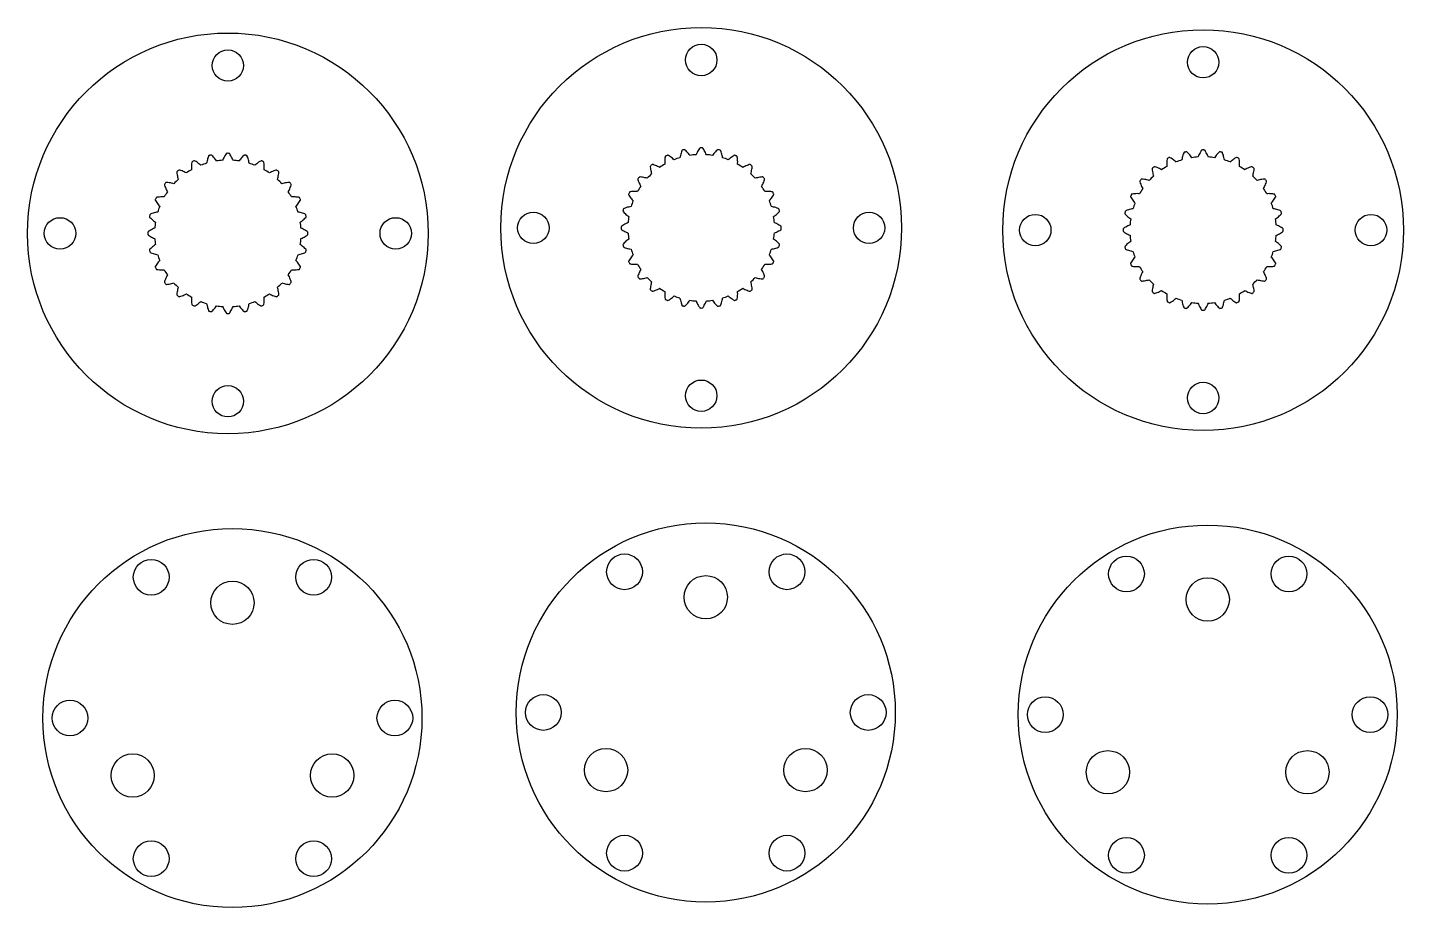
# Model space of a CAD drawing. Header units: millimetres. Extents: x -17 to 112, y -157 to 16.
# Drawn here: x -16.5 to 110.6, y -157.2 to -76 of the extents above; entities that cross this region are included whole.
import ezdxf

# ---------------------------------------------------------------- set-up
doc = ezdxf.new("R2010")
doc.units = ezdxf.units.MM
doc.layers.get('0').update_dxf_attribs({"lineweight": 25, "true_color": 0xffffff})

msp = doc.modelspace()

# ---------------------------------------------------------------- linework, layer by layer
at = {"color": 7, "linetype": 'Continuous', "lineweight": 25, "true_color": 0xffffff}
for centre, radius in [((45.71, -94.49), 18.5), ((92.06, -94.7), 18.5), ((2, -95), 18.5), ((2, -79.5), 1.45), ((45.71, -78.99), 1.45), ((92.06, -79.2), 1.45), ((-13.5, -95), 1.45), ((17.5, -95), 1.45), ((30.21, -94.49), 1.45), ((61.21, -94.49), 1.45), ((76.56, -94.7), 1.45), ((107.56, -94.7), 1.45), ((2, -110.5), 1.45), ((45.71, -109.99), 1.45), ((92.06, -110.2), 1.45), ((46.13, -139.24), 17.5), ((92.48, -139.44), 17.5), ((2.42, -139.75), 17.5), ((-5.08, -126.75), 1.65), ((9.92, -126.75), 1.65), ((38.63, -126.25), 1.65), ((53.63, -126.25), 1.65), ((84.98, -126.45), 1.65), ((99.98, -126.45), 1.65), ((46.13, -128.6), 2), ((92.48, -128.81), 2), ((2.42, -129.11), 2), ((-12.58, -139.75), 1.65), ((17.42, -139.75), 1.65), ((31.13, -139.24), 1.65), ((61.13, -139.24), 1.65), ((77.48, -139.44), 1.65), ((107.48, -139.44), 1.65), ((-6.79, -145.06), 2), ((11.63, -145.06), 2), ((36.92, -144.56), 2), ((55.34, -144.56), 2), ((83.27, -144.76), 2), ((101.69, -144.76), 2), ((-5.08, -152.74), 1.65), ((9.92, -152.74), 1.65), ((38.63, -152.23), 1.65), ((53.63, -152.23), 1.65), ((84.98, -152.43), 1.65), ((99.98, -152.43), 1.65)]:
    msp.add_circle(centre, radius, dxfattribs=at)
for centre, start, end in [((2, -95), 106.914, 111.6574), ((2, -95), 94.0569, 98.8002), ((2, -95), 81.1998, 85.9431), ((2, -95), 68.3426, 73.086), ((45.71, -94.49), 119.7712, 124.5145), ((45.71, -94.49), 106.914, 111.6574), ((45.71, -94.49), 94.0569, 98.8002), ((45.71, -94.49), 81.1998, 85.9431), ((45.71, -94.49), 68.3426, 73.086), ((45.71, -94.49), 55.4855, 60.2288), ((92.06, -94.7), 119.7712, 124.5145), ((92.06, -94.7), 106.914, 111.6574), ((92.06, -94.7), 94.0569, 98.8002), ((92.06, -94.7), 81.1998, 85.9431), ((92.06, -94.7), 68.3426, 73.086), ((92.06, -94.7), 55.4855, 60.2288), ((2, -95), 132.6283, 137.3717), ((2, -95), 119.7712, 124.5145), ((2, -95), 55.4855, 60.2288), ((2, -95), 42.6283, 47.3717), ((45.71, -94.49), 132.6283, 137.3717), ((45.71, -94.49), 42.6283, 47.3717), ((92.06, -94.7), 132.6283, 137.3717), ((92.06, -94.7), 42.6283, 47.3717), ((2, -95), 145.4855, 150.2288), ((2, -95), 29.7712, 34.5145), ((45.71, -94.49), 145.4855, 150.2288), ((45.71, -94.49), 29.7712, 34.5145), ((92.06, -94.7), 145.4855, 150.2288), ((92.06, -94.7), 29.7712, 34.5145), ((2, -95), 158.3426, 163.086), ((2, -95), 16.914, 21.6574), ((45.71, -94.49), 158.3426, 163.086), ((45.71, -94.49), 16.914, 21.6574), ((92.06, -94.7), 158.3426, 163.086), ((92.06, -94.7), 16.914, 21.6574), ((2, -95), 171.1998, 175.9431), ((2, -95), 4.0569, 8.8002), ((45.71, -94.49), 171.1998, 175.9431), ((45.71, -94.49), 4.0569, 8.8002), ((92.06, -94.7), 171.1998, 175.9431), ((92.06, -94.7), 4.0569, 8.8002), ((45.71, -94.49), 184.0569, 188.8002), ((45.71, -94.49), 351.1998, 355.9431), ((92.06, -94.7), 184.0569, 188.8002), ((92.06, -94.7), 351.1998, 355.9431), ((2, -95), 184.0569, 188.8002), ((2, -95), 351.1998, 355.9431), ((45.71, -94.49), 196.914, 201.6574), ((45.71, -94.49), 338.3426, 343.086), ((2, -95), 196.914, 201.6574), ((2, -95), 338.3426, 343.086), ((92.06, -94.7), 196.914, 201.6574), ((92.06, -94.7), 338.3426, 343.086), ((2, -95), 209.7712, 214.5145), ((2, -95), 325.4855, 330.2288), ((45.71, -94.49), 209.7712, 214.5145), ((45.71, -94.49), 222.6283, 227.3717), ((45.71, -94.49), 312.6283, 317.3717), ((45.71, -94.49), 325.4855, 330.2288), ((92.06, -94.7), 209.7712, 214.5145), ((92.06, -94.7), 325.4855, 330.2288), ((2, -95), 222.6283, 227.3717), ((2, -95), 312.6283, 317.3717), ((45.71, -94.49), 235.4855, 240.2288), ((45.71, -94.49), 299.7712, 304.5145), ((92.06, -94.7), 222.6283, 227.3717), ((92.06, -94.7), 235.4855, 240.2288), ((92.06, -94.7), 299.7712, 304.5145), ((92.06, -94.7), 312.6283, 317.3717), ((2, -95), 235.4855, 240.2288), ((2, -95), 248.3426, 253.086), ((2, -95), 286.914, 291.6574), ((2, -95), 299.7712, 304.5145), ((45.71, -94.49), 248.3426, 253.086), ((45.71, -94.49), 261.1998, 265.9431), ((45.71, -94.49), 274.0569, 278.8002), ((45.71, -94.49), 286.914, 291.6574), ((92.06, -94.7), 248.3426, 253.086), ((92.06, -94.7), 261.1998, 265.9431), ((92.06, -94.7), 274.0569, 278.8002), ((92.06, -94.7), 286.914, 291.6574), ((2, -95), 261.1998, 265.9431), ((2, -95), 274.0569, 278.8002)]:
    msp.add_arc(centre, 6.77, start, end, dxfattribs=at)
for points, knots in [([(2, -87.61), (1.96, -87.61), (1.88, -87.6), (1.82, -87.68), (1.67, -87.93), (1.58, -88.11), (1.52, -88.25)], [0.5, 0.5, 0.5, 0.5, 0.5638136, 0.6276273, 0.7552545, 1.0105091, 1.0105091, 1.0105091, 1.0105091]), ([(2.48, -88.25), (2.42, -88.11), (2.33, -87.93), (2.18, -87.68), (2.12, -87.6), (2.04, -87.61), (2, -87.61)], [-0.0105091, -0.0105091, -0.0105091, -0.0105091, 0.2447455, 0.3723727, 0.4361864, 0.5, 0.5, 0.5, 0.5]), ([(44.07, -87.28), (44.03, -87.29), (43.95, -87.3), (43.9, -87.4), (43.82, -87.67), (43.77, -87.87), (43.74, -88.02)], [0.5, 0.5, 0.5, 0.5, 0.5638136, 0.6276273, 0.7552545, 1.0105091, 1.0105091, 1.0105091, 1.0105091]), ([(44.68, -87.8), (44.59, -87.69), (44.46, -87.52), (44.26, -87.32), (44.18, -87.25), (44.1, -87.28), (44.07, -87.28)], [-0.0105091, -0.0105091, -0.0105091, -0.0105091, 0.2447455, 0.3723727, 0.4361864, 0.5, 0.5, 0.5, 0.5]), ([(45.71, -87.1), (45.67, -87.1), (45.59, -87.09), (45.53, -87.17), (45.38, -87.42), (45.29, -87.61), (45.23, -87.74)], [0.5, 0.5, 0.5, 0.5, 0.5638136, 0.6276273, 0.7552545, 1.0105091, 1.0105091, 1.0105091, 1.0105091]), ([(46.19, -87.74), (46.13, -87.61), (46.04, -87.42), (45.9, -87.17), (45.83, -87.09), (45.75, -87.1), (45.71, -87.1)], [-0.0105091, -0.0105091, -0.0105091, -0.0105091, 0.2447455, 0.3723727, 0.4361864, 0.5, 0.5, 0.5, 0.5]), ([(47.36, -87.28), (47.32, -87.28), (47.24, -87.25), (47.16, -87.32), (46.97, -87.52), (46.83, -87.69), (46.75, -87.8)], [0.5, 0.5, 0.5, 0.5, 0.5638136, 0.6276273, 0.7552545, 1.0105091, 1.0105091, 1.0105091, 1.0105091]), ([(47.68, -88.02), (47.66, -87.87), (47.61, -87.67), (47.52, -87.4), (47.47, -87.3), (47.39, -87.29), (47.36, -87.28)], [-0.0105091, -0.0105091, -0.0105091, -0.0105091, 0.2447455, 0.3723727, 0.4361864, 0.5, 0.5, 0.5, 0.5]), ([(90.42, -87.49), (90.38, -87.5), (90.3, -87.5), (90.25, -87.6), (90.17, -87.87), (90.12, -88.08), (90.09, -88.22)], [0.5, 0.5, 0.5, 0.5, 0.5638136, 0.6276273, 0.7552545, 1.0105091, 1.0105091, 1.0105091, 1.0105091]), ([(91.03, -88.01), (90.94, -87.89), (90.81, -87.73), (90.61, -87.52), (90.53, -87.45), (90.45, -87.48), (90.42, -87.49)], [-0.0105091, -0.0105091, -0.0105091, -0.0105091, 0.2447455, 0.3723727, 0.4361864, 0.5, 0.5, 0.5, 0.5]), ([(92.06, -87.3), (92.02, -87.3), (91.94, -87.29), (91.88, -87.38), (91.73, -87.62), (91.64, -87.81), (91.58, -87.95)], [0.5, 0.5, 0.5, 0.5, 0.5638136, 0.6276273, 0.7552545, 1.0105091, 1.0105091, 1.0105091, 1.0105091]), ([(92.54, -87.95), (92.48, -87.81), (92.39, -87.62), (92.25, -87.38), (92.18, -87.29), (92.1, -87.3), (92.06, -87.3)], [-0.0105091, -0.0105091, -0.0105091, -0.0105091, 0.2447455, 0.3723727, 0.4361864, 0.5, 0.5, 0.5, 0.5]), ([(93.71, -87.49), (93.67, -87.48), (93.59, -87.45), (93.51, -87.52), (93.32, -87.73), (93.18, -87.89), (93.1, -88.01)], [0.5, 0.5, 0.5, 0.5, 0.5638136, 0.6276273, 0.7552545, 1.0105091, 1.0105091, 1.0105091, 1.0105091]), ([(94.03, -88.22), (94, -88.08), (93.95, -87.87), (93.87, -87.6), (93.82, -87.5), (93.74, -87.5), (93.71, -87.49)], [-0.0105091, -0.0105091, -0.0105091, -0.0105091, 0.2447455, 0.3723727, 0.4361864, 0.5, 0.5, 0.5, 0.5]), ([(-1.21, -88.34), (-1.24, -88.36), (-1.32, -88.38), (-1.34, -88.49), (-1.36, -88.77), (-1.37, -88.98), (-1.36, -89.13)], [0.5, 0.5, 0.5, 0.5, 0.5638136, 0.6276273, 0.7552545, 1.0105091, 1.0105091, 1.0105091, 1.0105091]), ([(-0.5, -88.71), (-0.61, -88.61), (-0.77, -88.48), (-1.01, -88.33), (-1.11, -88.28), (-1.17, -88.32), (-1.21, -88.34)], [-0.0105091, -0.0105091, -0.0105091, -0.0105091, 0.2447455, 0.3723727, 0.4361864, 0.5, 0.5, 0.5, 0.5]), ([(0.35, -87.79), (0.32, -87.8), (0.24, -87.81), (0.19, -87.91), (0.11, -88.18), (0.06, -88.38), (0.03, -88.53)], [0.5, 0.5, 0.5, 0.5, 0.5638136, 0.6276273, 0.7552545, 1.0105091, 1.0105091, 1.0105091, 1.0105091]), ([(0.96, -88.31), (0.88, -88.19), (0.75, -88.03), (0.55, -87.82), (0.47, -87.75), (0.39, -87.78), (0.35, -87.79)], [-0.0105091, -0.0105091, -0.0105091, -0.0105091, 0.2447455, 0.3723727, 0.4361864, 0.5, 0.5, 0.5, 0.5]), ([(3.65, -87.79), (3.61, -87.78), (3.53, -87.75), (3.45, -87.82), (3.25, -88.03), (3.12, -88.19), (3.04, -88.31)], [0.5, 0.5, 0.5, 0.5, 0.5638136, 0.6276273, 0.7552545, 1.0105091, 1.0105091, 1.0105091, 1.0105091]), ([(3.97, -88.53), (3.94, -88.38), (3.89, -88.18), (3.81, -87.91), (3.76, -87.81), (3.68, -87.8), (3.65, -87.79)], [-0.0105091, -0.0105091, -0.0105091, -0.0105091, 0.2447455, 0.3723727, 0.4361864, 0.5, 0.5, 0.5, 0.5]), ([(5.21, -88.34), (5.17, -88.32), (5.11, -88.28), (5.01, -88.33), (4.77, -88.48), (4.61, -88.61), (4.5, -88.71)], [0.5, 0.5, 0.5, 0.5, 0.5638136, 0.6276273, 0.7552545, 1.0105091, 1.0105091, 1.0105091, 1.0105091]), ([(5.36, -89.13), (5.37, -88.98), (5.36, -88.77), (5.34, -88.49), (5.32, -88.38), (5.24, -88.36), (5.21, -88.34)], [-0.0105091, -0.0105091, -0.0105091, -0.0105091, 0.2447455, 0.3723727, 0.4361864, 0.5, 0.5, 0.5, 0.5]), ([(41.1, -88.71), (41.07, -88.74), (41, -88.78), (41, -88.89), (41.04, -89.17), (41.09, -89.37), (41.13, -89.51)], [0.5, 0.5, 0.5, 0.5, 0.5638136, 0.6276273, 0.7552545, 1.0105091, 1.0105091, 1.0105091, 1.0105091]), ([(41.88, -88.92), (41.75, -88.85), (41.56, -88.76), (41.29, -88.66), (41.19, -88.63), (41.13, -88.69), (41.1, -88.71)], [-0.0105091, -0.0105091, -0.0105091, -0.0105091, 0.2447455, 0.3723727, 0.4361864, 0.5, 0.5, 0.5, 0.5]), ([(42.5, -87.83), (42.47, -87.85), (42.39, -87.87), (42.37, -87.98), (42.35, -88.26), (42.34, -88.47), (42.35, -88.62)], [0.5, 0.5, 0.5, 0.5, 0.5638136, 0.6276273, 0.7552545, 1.0105091, 1.0105091, 1.0105091, 1.0105091]), ([(43.21, -88.2), (43.1, -88.11), (42.94, -87.98), (42.7, -87.82), (42.6, -87.77), (42.54, -87.81), (42.5, -87.83)], [-0.0105091, -0.0105091, -0.0105091, -0.0105091, 0.2447455, 0.3723727, 0.4361864, 0.5, 0.5, 0.5, 0.5]), ([(48.92, -87.83), (48.88, -87.81), (48.82, -87.77), (48.72, -87.82), (48.49, -87.98), (48.32, -88.11), (48.21, -88.2)], [0.5, 0.5, 0.5, 0.5, 0.5638136, 0.6276273, 0.7552545, 1.0105091, 1.0105091, 1.0105091, 1.0105091]), ([(49.07, -88.62), (49.08, -88.47), (49.08, -88.26), (49.05, -87.98), (49.03, -87.87), (48.95, -87.85), (48.92, -87.83)], [-0.0105091, -0.0105091, -0.0105091, -0.0105091, 0.2447455, 0.3723727, 0.4361864, 0.5, 0.5, 0.5, 0.5]), ([(50.32, -88.71), (50.29, -88.69), (50.24, -88.63), (50.13, -88.66), (49.87, -88.76), (49.67, -88.85), (49.55, -88.92)], [0.5, 0.5, 0.5, 0.5, 0.5638136, 0.6276273, 0.7552545, 1.0105091, 1.0105091, 1.0105091, 1.0105091]), ([(50.29, -89.51), (50.33, -89.37), (50.38, -89.17), (50.42, -88.89), (50.42, -88.78), (50.35, -88.74), (50.32, -88.71)], [-0.0105091, -0.0105091, -0.0105091, -0.0105091, 0.2447455, 0.3723727, 0.4361864, 0.5, 0.5, 0.5, 0.5]), ([(87.45, -88.92), (87.42, -88.94), (87.35, -88.98), (87.35, -89.09), (87.39, -89.37), (87.44, -89.58), (87.48, -89.72)], [0.5, 0.5, 0.5, 0.5, 0.5638136, 0.6276273, 0.7552545, 1.0105091, 1.0105091, 1.0105091, 1.0105091]), ([(88.23, -89.12), (88.1, -89.05), (87.91, -88.96), (87.64, -88.86), (87.54, -88.83), (87.48, -88.89), (87.45, -88.92)], [-0.0105091, -0.0105091, -0.0105091, -0.0105091, 0.2447455, 0.3723727, 0.4361864, 0.5, 0.5, 0.5, 0.5]), ([(88.85, -88.04), (88.82, -88.05), (88.74, -88.08), (88.72, -88.18), (88.7, -88.47), (88.69, -88.68), (88.7, -88.82)], [0.5, 0.5, 0.5, 0.5, 0.5638136, 0.6276273, 0.7552545, 1.0105091, 1.0105091, 1.0105091, 1.0105091]), ([(89.56, -88.41), (89.45, -88.31), (89.29, -88.18), (89.05, -88.02), (88.95, -87.97), (88.89, -88.02), (88.85, -88.04)], [-0.0105091, -0.0105091, -0.0105091, -0.0105091, 0.2447455, 0.3723727, 0.4361864, 0.5, 0.5, 0.5, 0.5]), ([(95.27, -88.04), (95.23, -88.02), (95.17, -87.97), (95.07, -88.02), (94.83, -88.18), (94.67, -88.31), (94.56, -88.41)], [0.5, 0.5, 0.5, 0.5, 0.5638136, 0.6276273, 0.7552545, 1.0105091, 1.0105091, 1.0105091, 1.0105091]), ([(95.42, -88.82), (95.43, -88.68), (95.43, -88.47), (95.4, -88.18), (95.38, -88.08), (95.3, -88.05), (95.27, -88.04)], [-0.0105091, -0.0105091, -0.0105091, -0.0105091, 0.2447455, 0.3723727, 0.4361864, 0.5, 0.5, 0.5, 0.5]), ([(96.67, -88.92), (96.64, -88.89), (96.59, -88.83), (96.48, -88.86), (96.22, -88.96), (96.02, -89.05), (95.89, -89.12)], [0.5, 0.5, 0.5, 0.5, 0.5638136, 0.6276273, 0.7552545, 1.0105091, 1.0105091, 1.0105091, 1.0105091]), ([(96.64, -89.72), (96.68, -89.58), (96.73, -89.37), (96.77, -89.09), (96.77, -88.98), (96.7, -88.94), (96.67, -88.92)], [-0.0105091, -0.0105091, -0.0105091, -0.0105091, 0.2447455, 0.3723727, 0.4361864, 0.5, 0.5, 0.5, 0.5]), ([(-2.61, -89.22), (-2.64, -89.24), (-2.71, -89.28), (-2.71, -89.39), (-2.67, -89.67), (-2.62, -89.88), (-2.58, -90.02)], [0.5, 0.5, 0.5, 0.5, 0.5638136, 0.6276273, 0.7552545, 1.0105091, 1.0105091, 1.0105091, 1.0105091]), ([(-1.83, -89.42), (-1.96, -89.35), (-2.15, -89.26), (-2.42, -89.16), (-2.52, -89.14), (-2.58, -89.2), (-2.61, -89.22)], [-0.0105091, -0.0105091, -0.0105091, -0.0105091, 0.2447455, 0.3723727, 0.4361864, 0.5, 0.5, 0.5, 0.5]), ([(6.61, -89.22), (6.58, -89.2), (6.52, -89.14), (6.42, -89.16), (6.15, -89.26), (5.96, -89.35), (5.83, -89.42)], [0.5, 0.5, 0.5, 0.5, 0.5638136, 0.6276273, 0.7552545, 1.0105091, 1.0105091, 1.0105091, 1.0105091]), ([(6.58, -90.02), (6.62, -89.88), (6.67, -89.67), (6.71, -89.39), (6.71, -89.28), (6.64, -89.24), (6.61, -89.22)], [-0.0105091, -0.0105091, -0.0105091, -0.0105091, 0.2447455, 0.3723727, 0.4361864, 0.5, 0.5, 0.5, 0.5]), ([(39.93, -89.88), (39.91, -89.91), (39.85, -89.97), (39.87, -90.07), (39.98, -90.34), (40.06, -90.53), (40.14, -90.66)], [0.5, 0.5, 0.5, 0.5, 0.5638136, 0.6276273, 0.7552545, 1.0105091, 1.0105091, 1.0105091, 1.0105091]), ([(40.73, -89.91), (40.59, -89.87), (40.38, -89.83), (40.11, -89.79), (40, -89.78), (39.96, -89.85), (39.93, -89.88)], [-0.0105091, -0.0105091, -0.0105091, -0.0105091, 0.2447455, 0.3723727, 0.4361864, 0.5, 0.5, 0.5, 0.5]), ([(51.49, -89.88), (51.47, -89.85), (51.43, -89.78), (51.32, -89.79), (51.04, -89.83), (50.83, -89.87), (50.69, -89.91)], [0.5, 0.5, 0.5, 0.5, 0.5638136, 0.6276273, 0.7552545, 1.0105091, 1.0105091, 1.0105091, 1.0105091]), ([(51.29, -90.66), (51.36, -90.53), (51.45, -90.34), (51.55, -90.07), (51.57, -89.97), (51.52, -89.91), (51.49, -89.88)], [-0.0105091, -0.0105091, -0.0105091, -0.0105091, 0.2447455, 0.3723727, 0.4361864, 0.5, 0.5, 0.5, 0.5]), ([(86.28, -90.09), (86.26, -90.12), (86.2, -90.17), (86.22, -90.28), (86.32, -90.54), (86.41, -90.73), (86.48, -90.86)], [0.5, 0.5, 0.5, 0.5, 0.5638136, 0.6276273, 0.7552545, 1.0105091, 1.0105091, 1.0105091, 1.0105091]), ([(87.08, -90.11), (86.94, -90.07), (86.73, -90.03), (86.45, -89.99), (86.34, -89.99), (86.3, -90.06), (86.28, -90.09)], [-0.0105091, -0.0105091, -0.0105091, -0.0105091, 0.2447455, 0.3723727, 0.4361864, 0.5, 0.5, 0.5, 0.5]), ([(97.84, -90.09), (97.82, -90.06), (97.78, -89.99), (97.67, -89.99), (97.39, -90.03), (97.18, -90.07), (97.04, -90.11)], [0.5, 0.5, 0.5, 0.5, 0.5638136, 0.6276273, 0.7552545, 1.0105091, 1.0105091, 1.0105091, 1.0105091]), ([(97.64, -90.86), (97.71, -90.73), (97.8, -90.54), (97.9, -90.28), (97.92, -90.17), (97.86, -90.12), (97.84, -90.09)], [-0.0105091, -0.0105091, -0.0105091, -0.0105091, 0.2447455, 0.3723727, 0.4361864, 0.5, 0.5, 0.5, 0.5]), ([(-3.78, -90.39), (-3.8, -90.42), (-3.86, -90.48), (-3.84, -90.58), (-3.74, -90.85), (-3.65, -91.04), (-3.58, -91.17)], [0.5, 0.5, 0.5, 0.5, 0.5638136, 0.6276273, 0.7552545, 1.0105091, 1.0105091, 1.0105091, 1.0105091]), ([(-2.98, -90.42), (-3.12, -90.38), (-3.33, -90.33), (-3.61, -90.29), (-3.72, -90.29), (-3.76, -90.36), (-3.78, -90.39)], [-0.0105091, -0.0105091, -0.0105091, -0.0105091, 0.2447455, 0.3723727, 0.4361864, 0.5, 0.5, 0.5, 0.5]), ([(7.78, -90.39), (7.76, -90.36), (7.72, -90.29), (7.61, -90.29), (7.33, -90.33), (7.12, -90.38), (6.98, -90.42)], [0.5, 0.5, 0.5, 0.5, 0.5638136, 0.6276273, 0.7552545, 1.0105091, 1.0105091, 1.0105091, 1.0105091]), ([(7.58, -91.17), (7.65, -91.04), (7.74, -90.85), (7.84, -90.58), (7.86, -90.48), (7.8, -90.42), (7.78, -90.39)], [-0.0105091, -0.0105091, -0.0105091, -0.0105091, 0.2447455, 0.3723727, 0.4361864, 0.5, 0.5, 0.5, 0.5]), ([(39.05, -91.28), (39.03, -91.32), (38.99, -91.39), (39.04, -91.48), (39.2, -91.72), (39.32, -91.88), (39.42, -91.99)], [0.5, 0.5, 0.5, 0.5, 0.5638136, 0.6276273, 0.7552545, 1.0105091, 1.0105091, 1.0105091, 1.0105091]), ([(39.84, -91.13), (39.69, -91.12), (39.48, -91.13), (39.2, -91.15), (39.09, -91.17), (39.07, -91.25), (39.05, -91.28)], [-0.0105091, -0.0105091, -0.0105091, -0.0105091, 0.2447455, 0.3723727, 0.4361864, 0.5, 0.5, 0.5, 0.5]), ([(52.37, -91.28), (52.36, -91.25), (52.33, -91.17), (52.22, -91.15), (51.94, -91.13), (51.73, -91.12), (51.59, -91.13)], [0.5, 0.5, 0.5, 0.5, 0.5638136, 0.6276273, 0.7552545, 1.0105091, 1.0105091, 1.0105091, 1.0105091]), ([(52, -91.99), (52.1, -91.88), (52.23, -91.72), (52.38, -91.48), (52.43, -91.39), (52.39, -91.32), (52.37, -91.28)], [-0.0105091, -0.0105091, -0.0105091, -0.0105091, 0.2447455, 0.3723727, 0.4361864, 0.5, 0.5, 0.5, 0.5]), ([(86.19, -91.34), (86.04, -91.33), (85.83, -91.33), (85.55, -91.36), (85.44, -91.38), (85.42, -91.45), (85.4, -91.49)], [-0.0105091, -0.0105091, -0.0105091, -0.0105091, 0.2447455, 0.3723727, 0.4361864, 0.5, 0.5, 0.5, 0.5]), ([(98.72, -91.49), (98.7, -91.45), (98.68, -91.38), (98.57, -91.36), (98.29, -91.33), (98.08, -91.33), (97.93, -91.34)], [0.5, 0.5, 0.5, 0.5, 0.5638136, 0.6276273, 0.7552545, 1.0105091, 1.0105091, 1.0105091, 1.0105091]), ([(-4.66, -91.79), (-4.68, -91.83), (-4.72, -91.89), (-4.67, -91.99), (-4.52, -92.23), (-4.39, -92.39), (-4.29, -92.5)], [0.5, 0.5, 0.5, 0.5, 0.5638136, 0.6276273, 0.7552545, 1.0105091, 1.0105091, 1.0105091, 1.0105091]), ([(-3.87, -91.64), (-4.02, -91.63), (-4.23, -91.64), (-4.51, -91.66), (-4.62, -91.68), (-4.64, -91.76), (-4.66, -91.79)], [-0.0105091, -0.0105091, -0.0105091, -0.0105091, 0.2447455, 0.3723727, 0.4361864, 0.5, 0.5, 0.5, 0.5]), ([(8.66, -91.79), (8.64, -91.76), (8.62, -91.68), (8.51, -91.66), (8.23, -91.64), (8.02, -91.63), (7.87, -91.64)], [0.5, 0.5, 0.5, 0.5, 0.5638136, 0.6276273, 0.7552545, 1.0105091, 1.0105091, 1.0105091, 1.0105091]), ([(8.29, -92.5), (8.39, -92.39), (8.52, -92.23), (8.67, -91.99), (8.72, -91.89), (8.68, -91.83), (8.66, -91.79)], [-0.0105091, -0.0105091, -0.0105091, -0.0105091, 0.2447455, 0.3723727, 0.4361864, 0.5, 0.5, 0.5, 0.5]), ([(39.24, -92.52), (39.09, -92.55), (38.89, -92.6), (38.62, -92.68), (38.52, -92.73), (38.51, -92.81), (38.5, -92.85)], [-0.0105091, -0.0105091, -0.0105091, -0.0105091, 0.2447455, 0.3723727, 0.4361864, 0.5, 0.5, 0.5, 0.5]), ([(52.92, -92.85), (52.91, -92.81), (52.9, -92.73), (52.8, -92.68), (52.54, -92.6), (52.33, -92.55), (52.19, -92.52)], [0.5, 0.5, 0.5, 0.5, 0.5638136, 0.6276273, 0.7552545, 1.0105091, 1.0105091, 1.0105091, 1.0105091]), ([(85.59, -92.73), (85.44, -92.75), (85.24, -92.8), (84.97, -92.89), (84.87, -92.94), (84.86, -93.01), (84.85, -93.05)], [-0.0105091, -0.0105091, -0.0105091, -0.0105091, 0.2447455, 0.3723727, 0.4361864, 0.5, 0.5, 0.5, 0.5]), ([(85.4, -91.49), (85.38, -91.52), (85.34, -91.59), (85.39, -91.69), (85.54, -91.92), (85.67, -92.09), (85.77, -92.2)], [0.5, 0.5, 0.5, 0.5, 0.5638136, 0.6276273, 0.7552545, 1.0105091, 1.0105091, 1.0105091, 1.0105091]), ([(98.35, -92.2), (98.45, -92.09), (98.58, -91.92), (98.73, -91.69), (98.78, -91.59), (98.74, -91.52), (98.72, -91.49)], [-0.0105091, -0.0105091, -0.0105091, -0.0105091, 0.2447455, 0.3723727, 0.4361864, 0.5, 0.5, 0.5, 0.5]), ([(99.27, -93.05), (99.26, -93.01), (99.25, -92.94), (99.15, -92.89), (98.88, -92.8), (98.68, -92.75), (98.53, -92.73)], [0.5, 0.5, 0.5, 0.5, 0.5638136, 0.6276273, 0.7552545, 1.0105091, 1.0105091, 1.0105091, 1.0105091]), ([(-5.21, -93.35), (-5.22, -93.39), (-5.25, -93.47), (-5.18, -93.55), (-4.97, -93.75), (-4.81, -93.88), (-4.69, -93.96)], [0.5, 0.5, 0.5, 0.5, 0.5638136, 0.6276273, 0.7552545, 1.0105091, 1.0105091, 1.0105091, 1.0105091]), ([(-4.47, -93.03), (-4.62, -93.06), (-4.82, -93.11), (-5.09, -93.19), (-5.19, -93.24), (-5.2, -93.32), (-5.21, -93.35)], [-0.0105091, -0.0105091, -0.0105091, -0.0105091, 0.2447455, 0.3723727, 0.4361864, 0.5, 0.5, 0.5, 0.5]), ([(9.21, -93.35), (9.2, -93.32), (9.19, -93.24), (9.09, -93.19), (8.82, -93.11), (8.62, -93.06), (8.47, -93.03)], [0.5, 0.5, 0.5, 0.5, 0.5638136, 0.6276273, 0.7552545, 1.0105091, 1.0105091, 1.0105091, 1.0105091]), ([(8.69, -93.96), (8.81, -93.88), (8.97, -93.75), (9.18, -93.55), (9.25, -93.47), (9.22, -93.39), (9.21, -93.35)], [-0.0105091, -0.0105091, -0.0105091, -0.0105091, 0.2447455, 0.3723727, 0.4361864, 0.5, 0.5, 0.5, 0.5]), ([(38.96, -94.01), (38.83, -94.07), (38.64, -94.16), (38.39, -94.31), (38.31, -94.37), (38.32, -94.45), (38.32, -94.49)], [-0.0105091, -0.0105091, -0.0105091, -0.0105091, 0.2447455, 0.3723727, 0.4361864, 0.5, 0.5, 0.5, 0.5]), ([(38.5, -92.85), (38.5, -92.89), (38.47, -92.96), (38.54, -93.04), (38.74, -93.24), (38.9, -93.37), (39.02, -93.46)], [0.5, 0.5, 0.5, 0.5, 0.5638136, 0.6276273, 0.7552545, 1.0105091, 1.0105091, 1.0105091, 1.0105091]), ([(52.4, -93.46), (52.52, -93.37), (52.68, -93.24), (52.89, -93.04), (52.96, -92.96), (52.93, -92.89), (52.92, -92.85)], [-0.0105091, -0.0105091, -0.0105091, -0.0105091, 0.2447455, 0.3723727, 0.4361864, 0.5, 0.5, 0.5, 0.5]), ([(53.1, -94.49), (53.1, -94.45), (53.12, -94.37), (53.03, -94.31), (52.79, -94.16), (52.6, -94.07), (52.46, -94.01)], [0.5, 0.5, 0.5, 0.5, 0.5638136, 0.6276273, 0.7552545, 1.0105091, 1.0105091, 1.0105091, 1.0105091]), ([(84.85, -93.05), (84.84, -93.09), (84.82, -93.16), (84.88, -93.25), (85.09, -93.44), (85.25, -93.58), (85.37, -93.66)], [0.5, 0.5, 0.5, 0.5, 0.5638136, 0.6276273, 0.7552545, 1.0105091, 1.0105091, 1.0105091, 1.0105091]), ([(98.75, -93.66), (98.87, -93.58), (99.03, -93.44), (99.24, -93.25), (99.31, -93.16), (99.28, -93.09), (99.27, -93.05)], [-0.0105091, -0.0105091, -0.0105091, -0.0105091, 0.2447455, 0.3723727, 0.4361864, 0.5, 0.5, 0.5, 0.5]), ([(-4.75, -94.52), (-4.89, -94.58), (-5.07, -94.67), (-5.32, -94.82), (-5.4, -94.88), (-5.39, -94.96), (-5.39, -95)], [-0.0105091, -0.0105091, -0.0105091, -0.0105091, 0.2447455, 0.3723727, 0.4361864, 0.5, 0.5, 0.5, 0.5]), ([(-5.39, -95), (-5.39, -95.04), (-5.4, -95.12), (-5.32, -95.18), (-5.07, -95.33), (-4.89, -95.42), (-4.75, -95.48)], [0.5, 0.5, 0.5, 0.5, 0.5638136, 0.6276273, 0.7552545, 1.0105091, 1.0105091, 1.0105091, 1.0105091]), ([(9.39, -95), (9.39, -94.96), (9.4, -94.88), (9.32, -94.82), (9.07, -94.67), (8.89, -94.58), (8.75, -94.52)], [0.5, 0.5, 0.5, 0.5, 0.5638136, 0.6276273, 0.7552545, 1.0105091, 1.0105091, 1.0105091, 1.0105091]), ([(8.75, -95.48), (8.89, -95.42), (9.07, -95.33), (9.32, -95.18), (9.4, -95.12), (9.39, -95.04), (9.39, -95)], [-0.0105091, -0.0105091, -0.0105091, -0.0105091, 0.2447455, 0.3723727, 0.4361864, 0.5, 0.5, 0.5, 0.5]), ([(38.32, -94.49), (38.32, -94.53), (38.31, -94.61), (38.39, -94.68), (38.64, -94.82), (38.83, -94.91), (38.96, -94.97)], [0.5, 0.5, 0.5, 0.5, 0.5638136, 0.6276273, 0.7552545, 1.0105091, 1.0105091, 1.0105091, 1.0105091]), ([(52.46, -94.97), (52.6, -94.91), (52.79, -94.82), (53.03, -94.68), (53.12, -94.61), (53.1, -94.53), (53.1, -94.49)], [-0.0105091, -0.0105091, -0.0105091, -0.0105091, 0.2447455, 0.3723727, 0.4361864, 0.5, 0.5, 0.5, 0.5]), ([(85.31, -94.22), (85.17, -94.28), (84.99, -94.37), (84.74, -94.51), (84.66, -94.58), (84.67, -94.66), (84.67, -94.7)], [-0.0105091, -0.0105091, -0.0105091, -0.0105091, 0.2447455, 0.3723727, 0.4361864, 0.5, 0.5, 0.5, 0.5]), ([(84.67, -94.7), (84.67, -94.74), (84.66, -94.81), (84.74, -94.88), (84.99, -95.02), (85.17, -95.12), (85.31, -95.18)], [0.5, 0.5, 0.5, 0.5, 0.5638136, 0.6276273, 0.7552545, 1.0105091, 1.0105091, 1.0105091, 1.0105091]), ([(99.45, -94.7), (99.45, -94.66), (99.47, -94.58), (99.38, -94.51), (99.14, -94.37), (98.95, -94.28), (98.81, -94.22)], [0.5, 0.5, 0.5, 0.5, 0.5638136, 0.6276273, 0.7552545, 1.0105091, 1.0105091, 1.0105091, 1.0105091]), ([(98.81, -95.18), (98.95, -95.12), (99.14, -95.02), (99.38, -94.88), (99.47, -94.81), (99.45, -94.74), (99.45, -94.7)], [-0.0105091, -0.0105091, -0.0105091, -0.0105091, 0.2447455, 0.3723727, 0.4361864, 0.5, 0.5, 0.5, 0.5]), ([(-4.69, -96.04), (-4.81, -96.12), (-4.97, -96.25), (-5.18, -96.45), (-5.25, -96.53), (-5.22, -96.61), (-5.21, -96.65)], [-0.0105091, -0.0105091, -0.0105091, -0.0105091, 0.2447455, 0.3723727, 0.4361864, 0.5, 0.5, 0.5, 0.5]), ([(9.21, -96.65), (9.22, -96.61), (9.25, -96.53), (9.18, -96.45), (8.97, -96.25), (8.81, -96.12), (8.69, -96.04)], [0.5, 0.5, 0.5, 0.5, 0.5638136, 0.6276273, 0.7552545, 1.0105091, 1.0105091, 1.0105091, 1.0105091]), ([(39.02, -95.53), (38.9, -95.61), (38.74, -95.75), (38.54, -95.94), (38.47, -96.03), (38.5, -96.1), (38.5, -96.14)], [-0.0105091, -0.0105091, -0.0105091, -0.0105091, 0.2447455, 0.3723727, 0.4361864, 0.5, 0.5, 0.5, 0.5]), ([(38.5, -96.14), (38.51, -96.18), (38.52, -96.25), (38.62, -96.3), (38.89, -96.39), (39.09, -96.44), (39.24, -96.46)], [0.5, 0.5, 0.5, 0.5, 0.5638136, 0.6276273, 0.7552545, 1.0105091, 1.0105091, 1.0105091, 1.0105091]), ([(52.19, -96.46), (52.33, -96.44), (52.54, -96.39), (52.8, -96.3), (52.9, -96.25), (52.91, -96.18), (52.92, -96.14)], [-0.0105091, -0.0105091, -0.0105091, -0.0105091, 0.2447455, 0.3723727, 0.4361864, 0.5, 0.5, 0.5, 0.5]), ([(52.92, -96.14), (52.93, -96.1), (52.96, -96.03), (52.89, -95.94), (52.68, -95.75), (52.52, -95.61), (52.4, -95.53)], [0.5, 0.5, 0.5, 0.5, 0.5638136, 0.6276273, 0.7552545, 1.0105091, 1.0105091, 1.0105091, 1.0105091]), ([(85.37, -95.73), (85.25, -95.82), (85.09, -95.95), (84.88, -96.15), (84.82, -96.23), (84.84, -96.3), (84.85, -96.34)], [-0.0105091, -0.0105091, -0.0105091, -0.0105091, 0.2447455, 0.3723727, 0.4361864, 0.5, 0.5, 0.5, 0.5]), ([(84.85, -96.34), (84.86, -96.38), (84.87, -96.46), (84.97, -96.51), (85.24, -96.59), (85.44, -96.64), (85.59, -96.67)], [0.5, 0.5, 0.5, 0.5, 0.5638136, 0.6276273, 0.7552545, 1.0105091, 1.0105091, 1.0105091, 1.0105091]), ([(98.53, -96.67), (98.68, -96.64), (98.88, -96.59), (99.15, -96.51), (99.25, -96.46), (99.26, -96.38), (99.27, -96.34)], [-0.0105091, -0.0105091, -0.0105091, -0.0105091, 0.2447455, 0.3723727, 0.4361864, 0.5, 0.5, 0.5, 0.5]), ([(99.27, -96.34), (99.28, -96.3), (99.31, -96.23), (99.24, -96.15), (99.03, -95.95), (98.87, -95.82), (98.75, -95.73)], [0.5, 0.5, 0.5, 0.5, 0.5638136, 0.6276273, 0.7552545, 1.0105091, 1.0105091, 1.0105091, 1.0105091]), ([(-5.21, -96.65), (-5.2, -96.68), (-5.19, -96.76), (-5.09, -96.81), (-4.82, -96.89), (-4.62, -96.94), (-4.47, -96.97)], [0.5, 0.5, 0.5, 0.5, 0.5638136, 0.6276273, 0.7552545, 1.0105091, 1.0105091, 1.0105091, 1.0105091]), ([(-4.29, -97.5), (-4.39, -97.61), (-4.52, -97.77), (-4.67, -98.01), (-4.72, -98.11), (-4.68, -98.17), (-4.66, -98.21)], [-0.0105091, -0.0105091, -0.0105091, -0.0105091, 0.2447455, 0.3723727, 0.4361864, 0.5, 0.5, 0.5, 0.5]), ([(8.66, -98.21), (8.68, -98.17), (8.72, -98.11), (8.67, -98.01), (8.52, -97.77), (8.39, -97.61), (8.29, -97.5)], [0.5, 0.5, 0.5, 0.5, 0.5638136, 0.6276273, 0.7552545, 1.0105091, 1.0105091, 1.0105091, 1.0105091]), ([(8.47, -96.97), (8.62, -96.94), (8.82, -96.89), (9.09, -96.81), (9.19, -96.76), (9.2, -96.68), (9.21, -96.65)], [-0.0105091, -0.0105091, -0.0105091, -0.0105091, 0.2447455, 0.3723727, 0.4361864, 0.5, 0.5, 0.5, 0.5]), ([(39.42, -96.99), (39.32, -97.1), (39.2, -97.27), (39.04, -97.5), (38.99, -97.6), (39.03, -97.66), (39.05, -97.7)], [-0.0105091, -0.0105091, -0.0105091, -0.0105091, 0.2447455, 0.3723727, 0.4361864, 0.5, 0.5, 0.5, 0.5]), ([(39.05, -97.7), (39.07, -97.74), (39.09, -97.81), (39.2, -97.83), (39.48, -97.86), (39.69, -97.86), (39.84, -97.85)], [0.5, 0.5, 0.5, 0.5, 0.5638136, 0.6276273, 0.7552545, 1.0105091, 1.0105091, 1.0105091, 1.0105091]), ([(51.59, -97.85), (51.73, -97.86), (51.94, -97.86), (52.22, -97.83), (52.33, -97.81), (52.36, -97.74), (52.37, -97.7)], [-0.0105091, -0.0105091, -0.0105091, -0.0105091, 0.2447455, 0.3723727, 0.4361864, 0.5, 0.5, 0.5, 0.5]), ([(52.37, -97.7), (52.39, -97.66), (52.43, -97.6), (52.38, -97.5), (52.23, -97.27), (52.1, -97.1), (52, -96.99)], [0.5, 0.5, 0.5, 0.5, 0.5638136, 0.6276273, 0.7552545, 1.0105091, 1.0105091, 1.0105091, 1.0105091]), ([(85.77, -97.19), (85.67, -97.3), (85.54, -97.47), (85.39, -97.71), (85.34, -97.8), (85.38, -97.87), (85.4, -97.9)], [-0.0105091, -0.0105091, -0.0105091, -0.0105091, 0.2447455, 0.3723727, 0.4361864, 0.5, 0.5, 0.5, 0.5]), ([(98.72, -97.9), (98.74, -97.87), (98.78, -97.8), (98.73, -97.71), (98.58, -97.47), (98.45, -97.3), (98.35, -97.19)], [0.5, 0.5, 0.5, 0.5, 0.5638136, 0.6276273, 0.7552545, 1.0105091, 1.0105091, 1.0105091, 1.0105091]), ([(-4.66, -98.21), (-4.64, -98.24), (-4.62, -98.32), (-4.51, -98.34), (-4.23, -98.36), (-4.02, -98.37), (-3.87, -98.36)], [0.5, 0.5, 0.5, 0.5, 0.5638136, 0.6276273, 0.7552545, 1.0105091, 1.0105091, 1.0105091, 1.0105091]), ([(-3.58, -98.83), (-3.65, -98.96), (-3.74, -99.15), (-3.84, -99.42), (-3.86, -99.52), (-3.8, -99.58), (-3.78, -99.61)], [-0.0105091, -0.0105091, -0.0105091, -0.0105091, 0.2447455, 0.3723727, 0.4361864, 0.5, 0.5, 0.5, 0.5]), ([(7.78, -99.61), (7.8, -99.58), (7.86, -99.52), (7.84, -99.42), (7.74, -99.15), (7.65, -98.96), (7.58, -98.83)], [0.5, 0.5, 0.5, 0.5, 0.5638136, 0.6276273, 0.7552545, 1.0105091, 1.0105091, 1.0105091, 1.0105091]), ([(7.87, -98.36), (8.02, -98.37), (8.23, -98.36), (8.51, -98.34), (8.62, -98.32), (8.64, -98.24), (8.66, -98.21)], [-0.0105091, -0.0105091, -0.0105091, -0.0105091, 0.2447455, 0.3723727, 0.4361864, 0.5, 0.5, 0.5, 0.5]), ([(40.14, -98.33), (40.06, -98.46), (39.98, -98.65), (39.87, -98.91), (39.85, -99.02), (39.91, -99.07), (39.93, -99.1)], [-0.0105091, -0.0105091, -0.0105091, -0.0105091, 0.2447455, 0.3723727, 0.4361864, 0.5, 0.5, 0.5, 0.5]), ([(39.93, -99.1), (39.96, -99.13), (40, -99.2), (40.11, -99.2), (40.38, -99.16), (40.59, -99.12), (40.73, -99.08)], [0.5, 0.5, 0.5, 0.5, 0.5638136, 0.6276273, 0.7552545, 1.0105091, 1.0105091, 1.0105091, 1.0105091]), ([(50.69, -99.08), (50.83, -99.12), (51.04, -99.16), (51.32, -99.2), (51.43, -99.2), (51.47, -99.13), (51.49, -99.1)], [-0.0105091, -0.0105091, -0.0105091, -0.0105091, 0.2447455, 0.3723727, 0.4361864, 0.5, 0.5, 0.5, 0.5]), ([(51.49, -99.1), (51.52, -99.07), (51.57, -99.02), (51.55, -98.91), (51.45, -98.65), (51.36, -98.46), (51.29, -98.33)], [0.5, 0.5, 0.5, 0.5, 0.5638136, 0.6276273, 0.7552545, 1.0105091, 1.0105091, 1.0105091, 1.0105091]), ([(85.4, -97.9), (85.42, -97.94), (85.44, -98.02), (85.55, -98.04), (85.83, -98.06), (86.04, -98.07), (86.19, -98.06)], [0.5, 0.5, 0.5, 0.5, 0.5638136, 0.6276273, 0.7552545, 1.0105091, 1.0105091, 1.0105091, 1.0105091]), ([(86.48, -98.53), (86.41, -98.66), (86.32, -98.85), (86.22, -99.12), (86.2, -99.22), (86.26, -99.28), (86.28, -99.31)], [-0.0105091, -0.0105091, -0.0105091, -0.0105091, 0.2447455, 0.3723727, 0.4361864, 0.5, 0.5, 0.5, 0.5]), ([(97.84, -99.31), (97.86, -99.28), (97.92, -99.22), (97.9, -99.12), (97.8, -98.85), (97.71, -98.66), (97.64, -98.53)], [0.5, 0.5, 0.5, 0.5, 0.5638136, 0.6276273, 0.7552545, 1.0105091, 1.0105091, 1.0105091, 1.0105091]), ([(97.93, -98.06), (98.08, -98.07), (98.29, -98.06), (98.57, -98.04), (98.68, -98.02), (98.7, -97.94), (98.72, -97.9)], [-0.0105091, -0.0105091, -0.0105091, -0.0105091, 0.2447455, 0.3723727, 0.4361864, 0.5, 0.5, 0.5, 0.5]), ([(-3.78, -99.61), (-3.76, -99.64), (-3.72, -99.71), (-3.61, -99.71), (-3.33, -99.67), (-3.12, -99.62), (-2.98, -99.58)], [0.5, 0.5, 0.5, 0.5, 0.5638136, 0.6276273, 0.7552545, 1.0105091, 1.0105091, 1.0105091, 1.0105091]), ([(-2.58, -99.98), (-2.62, -100.12), (-2.67, -100.33), (-2.71, -100.61), (-2.71, -100.72), (-2.64, -100.76), (-2.61, -100.78)], [-0.0105091, -0.0105091, -0.0105091, -0.0105091, 0.2447455, 0.3723727, 0.4361864, 0.5, 0.5, 0.5, 0.5]), ([(6.61, -100.78), (6.64, -100.76), (6.71, -100.72), (6.71, -100.61), (6.67, -100.33), (6.62, -100.12), (6.58, -99.98)], [0.5, 0.5, 0.5, 0.5, 0.5638136, 0.6276273, 0.7552545, 1.0105091, 1.0105091, 1.0105091, 1.0105091]), ([(6.98, -99.58), (7.12, -99.62), (7.33, -99.67), (7.61, -99.71), (7.72, -99.71), (7.76, -99.64), (7.78, -99.61)], [-0.0105091, -0.0105091, -0.0105091, -0.0105091, 0.2447455, 0.3723727, 0.4361864, 0.5, 0.5, 0.5, 0.5]), ([(41.13, -99.47), (41.09, -99.61), (41.04, -99.82), (41, -100.1), (41, -100.21), (41.07, -100.25), (41.1, -100.27)], [-0.0105091, -0.0105091, -0.0105091, -0.0105091, 0.2447455, 0.3723727, 0.4361864, 0.5, 0.5, 0.5, 0.5]), ([(41.1, -100.27), (41.13, -100.3), (41.19, -100.35), (41.29, -100.33), (41.56, -100.23), (41.75, -100.14), (41.88, -100.07)], [0.5, 0.5, 0.5, 0.5, 0.5638136, 0.6276273, 0.7552545, 1.0105091, 1.0105091, 1.0105091, 1.0105091]), ([(42.35, -100.37), (42.34, -100.51), (42.35, -100.72), (42.37, -101.01), (42.39, -101.11), (42.47, -101.14), (42.5, -101.15)], [-0.0105091, -0.0105091, -0.0105091, -0.0105091, 0.2447455, 0.3723727, 0.4361864, 0.5, 0.5, 0.5, 0.5]), ([(48.92, -101.15), (48.95, -101.14), (49.03, -101.11), (49.05, -101.01), (49.08, -100.72), (49.08, -100.51), (49.07, -100.37)], [0.5, 0.5, 0.5, 0.5, 0.5638136, 0.6276273, 0.7552545, 1.0105091, 1.0105091, 1.0105091, 1.0105091]), ([(49.55, -100.07), (49.67, -100.14), (49.87, -100.23), (50.13, -100.33), (50.24, -100.35), (50.29, -100.3), (50.32, -100.27)], [-0.0105091, -0.0105091, -0.0105091, -0.0105091, 0.2447455, 0.3723727, 0.4361864, 0.5, 0.5, 0.5, 0.5]), ([(50.32, -100.27), (50.35, -100.25), (50.42, -100.21), (50.42, -100.1), (50.38, -99.82), (50.33, -99.61), (50.29, -99.47)], [0.5, 0.5, 0.5, 0.5, 0.5638136, 0.6276273, 0.7552545, 1.0105091, 1.0105091, 1.0105091, 1.0105091]), ([(86.28, -99.31), (86.3, -99.34), (86.34, -99.41), (86.45, -99.4), (86.73, -99.36), (86.94, -99.32), (87.08, -99.28)], [0.5, 0.5, 0.5, 0.5, 0.5638136, 0.6276273, 0.7552545, 1.0105091, 1.0105091, 1.0105091, 1.0105091]), ([(87.48, -99.68), (87.44, -99.82), (87.39, -100.02), (87.35, -100.3), (87.35, -100.41), (87.42, -100.45), (87.45, -100.48)], [-0.0105091, -0.0105091, -0.0105091, -0.0105091, 0.2447455, 0.3723727, 0.4361864, 0.5, 0.5, 0.5, 0.5]), ([(87.45, -100.48), (87.48, -100.5), (87.54, -100.56), (87.64, -100.53), (87.91, -100.43), (88.1, -100.34), (88.23, -100.27)], [0.5, 0.5, 0.5, 0.5, 0.5638136, 0.6276273, 0.7552545, 1.0105091, 1.0105091, 1.0105091, 1.0105091]), ([(95.89, -100.27), (96.02, -100.34), (96.22, -100.43), (96.48, -100.53), (96.59, -100.56), (96.64, -100.5), (96.67, -100.48)], [-0.0105091, -0.0105091, -0.0105091, -0.0105091, 0.2447455, 0.3723727, 0.4361864, 0.5, 0.5, 0.5, 0.5]), ([(96.67, -100.48), (96.7, -100.45), (96.77, -100.41), (96.77, -100.3), (96.73, -100.02), (96.68, -99.82), (96.64, -99.68)], [0.5, 0.5, 0.5, 0.5, 0.5638136, 0.6276273, 0.7552545, 1.0105091, 1.0105091, 1.0105091, 1.0105091]), ([(97.04, -99.28), (97.18, -99.32), (97.39, -99.36), (97.67, -99.4), (97.78, -99.41), (97.82, -99.34), (97.84, -99.31)], [-0.0105091, -0.0105091, -0.0105091, -0.0105091, 0.2447455, 0.3723727, 0.4361864, 0.5, 0.5, 0.5, 0.5]), ([(-2.61, -100.78), (-2.58, -100.8), (-2.52, -100.86), (-2.42, -100.84), (-2.15, -100.74), (-1.96, -100.65), (-1.83, -100.58)], [0.5, 0.5, 0.5, 0.5, 0.5638136, 0.6276273, 0.7552545, 1.0105091, 1.0105091, 1.0105091, 1.0105091]), ([(-1.36, -100.87), (-1.37, -101.02), (-1.36, -101.23), (-1.34, -101.51), (-1.32, -101.62), (-1.24, -101.64), (-1.21, -101.66)], [-0.0105091, -0.0105091, -0.0105091, -0.0105091, 0.2447455, 0.3723727, 0.4361864, 0.5, 0.5, 0.5, 0.5]), ([(-1.21, -101.66), (-1.17, -101.68), (-1.11, -101.72), (-1.01, -101.67), (-0.77, -101.52), (-0.61, -101.39), (-0.5, -101.29)], [0.5, 0.5, 0.5, 0.5, 0.5638136, 0.6276273, 0.7552545, 1.0105091, 1.0105091, 1.0105091, 1.0105091]), ([(0.03, -101.47), (0.06, -101.62), (0.11, -101.82), (0.19, -102.09), (0.24, -102.19), (0.32, -102.2), (0.35, -102.21)], [-0.0105091, -0.0105091, -0.0105091, -0.0105091, 0.2447455, 0.3723727, 0.4361864, 0.5, 0.5, 0.5, 0.5]), ([(3.65, -102.21), (3.68, -102.2), (3.76, -102.19), (3.81, -102.09), (3.89, -101.82), (3.94, -101.62), (3.97, -101.47)], [0.5, 0.5, 0.5, 0.5, 0.5638136, 0.6276273, 0.7552545, 1.0105091, 1.0105091, 1.0105091, 1.0105091]), ([(4.5, -101.29), (4.61, -101.39), (4.77, -101.52), (5.01, -101.67), (5.11, -101.72), (5.17, -101.68), (5.21, -101.66)], [-0.0105091, -0.0105091, -0.0105091, -0.0105091, 0.2447455, 0.3723727, 0.4361864, 0.5, 0.5, 0.5, 0.5]), ([(5.21, -101.66), (5.24, -101.64), (5.32, -101.62), (5.34, -101.51), (5.36, -101.23), (5.37, -101.02), (5.36, -100.87)], [0.5, 0.5, 0.5, 0.5, 0.5638136, 0.6276273, 0.7552545, 1.0105091, 1.0105091, 1.0105091, 1.0105091]), ([(5.83, -100.58), (5.96, -100.65), (6.15, -100.74), (6.42, -100.84), (6.52, -100.86), (6.58, -100.8), (6.61, -100.78)], [-0.0105091, -0.0105091, -0.0105091, -0.0105091, 0.2447455, 0.3723727, 0.4361864, 0.5, 0.5, 0.5, 0.5]), ([(42.5, -101.15), (42.54, -101.17), (42.6, -101.21), (42.7, -101.17), (42.94, -101.01), (43.1, -100.88), (43.21, -100.78)], [0.5, 0.5, 0.5, 0.5, 0.5638136, 0.6276273, 0.7552545, 1.0105091, 1.0105091, 1.0105091, 1.0105091]), ([(43.74, -100.97), (43.77, -101.11), (43.82, -101.32), (43.9, -101.59), (43.95, -101.69), (44.03, -101.69), (44.07, -101.7)], [-0.0105091, -0.0105091, -0.0105091, -0.0105091, 0.2447455, 0.3723727, 0.4361864, 0.5, 0.5, 0.5, 0.5]), ([(44.07, -101.7), (44.1, -101.71), (44.18, -101.74), (44.26, -101.67), (44.46, -101.46), (44.59, -101.3), (44.68, -101.18)], [0.5, 0.5, 0.5, 0.5, 0.5638136, 0.6276273, 0.7552545, 1.0105091, 1.0105091, 1.0105091, 1.0105091]), ([(45.23, -101.24), (45.29, -101.38), (45.38, -101.57), (45.53, -101.81), (45.59, -101.9), (45.67, -101.89), (45.71, -101.89)], [-0.0105091, -0.0105091, -0.0105091, -0.0105091, 0.2447455, 0.3723727, 0.4361864, 0.5, 0.5, 0.5, 0.5]), ([(45.71, -101.89), (45.75, -101.89), (45.83, -101.9), (45.9, -101.81), (46.04, -101.57), (46.13, -101.38), (46.19, -101.24)], [0.5, 0.5, 0.5, 0.5, 0.5638136, 0.6276273, 0.7552545, 1.0105091, 1.0105091, 1.0105091, 1.0105091]), ([(46.75, -101.18), (46.83, -101.3), (46.97, -101.46), (47.16, -101.67), (47.24, -101.74), (47.32, -101.71), (47.36, -101.7)], [-0.0105091, -0.0105091, -0.0105091, -0.0105091, 0.2447455, 0.3723727, 0.4361864, 0.5, 0.5, 0.5, 0.5]), ([(47.36, -101.7), (47.39, -101.69), (47.47, -101.69), (47.52, -101.59), (47.61, -101.32), (47.66, -101.11), (47.68, -100.97)], [0.5, 0.5, 0.5, 0.5, 0.5638136, 0.6276273, 0.7552545, 1.0105091, 1.0105091, 1.0105091, 1.0105091]), ([(48.21, -100.78), (48.32, -100.88), (48.49, -101.01), (48.72, -101.17), (48.82, -101.21), (48.88, -101.17), (48.92, -101.15)], [-0.0105091, -0.0105091, -0.0105091, -0.0105091, 0.2447455, 0.3723727, 0.4361864, 0.5, 0.5, 0.5, 0.5]), ([(88.7, -100.57), (88.69, -100.72), (88.7, -100.93), (88.72, -101.21), (88.74, -101.32), (88.82, -101.34), (88.85, -101.36)], [-0.0105091, -0.0105091, -0.0105091, -0.0105091, 0.2447455, 0.3723727, 0.4361864, 0.5, 0.5, 0.5, 0.5]), ([(88.85, -101.36), (88.89, -101.38), (88.95, -101.42), (89.05, -101.37), (89.29, -101.21), (89.45, -101.08), (89.56, -100.99)], [0.5, 0.5, 0.5, 0.5, 0.5638136, 0.6276273, 0.7552545, 1.0105091, 1.0105091, 1.0105091, 1.0105091]), ([(90.09, -101.17), (90.12, -101.32), (90.17, -101.52), (90.25, -101.79), (90.3, -101.89), (90.38, -101.9), (90.42, -101.9)], [-0.0105091, -0.0105091, -0.0105091, -0.0105091, 0.2447455, 0.3723727, 0.4361864, 0.5, 0.5, 0.5, 0.5]), ([(90.42, -101.9), (90.45, -101.91), (90.53, -101.94), (90.61, -101.87), (90.81, -101.67), (90.94, -101.5), (91.03, -101.38)], [0.5, 0.5, 0.5, 0.5, 0.5638136, 0.6276273, 0.7552545, 1.0105091, 1.0105091, 1.0105091, 1.0105091]), ([(91.58, -101.45), (91.64, -101.58), (91.73, -101.77), (91.88, -102.02), (91.94, -102.1), (92.02, -102.09), (92.06, -102.09)], [-0.0105091, -0.0105091, -0.0105091, -0.0105091, 0.2447455, 0.3723727, 0.4361864, 0.5, 0.5, 0.5, 0.5]), ([(92.06, -102.09), (92.1, -102.09), (92.18, -102.1), (92.25, -102.02), (92.39, -101.77), (92.48, -101.58), (92.54, -101.45)], [0.5, 0.5, 0.5, 0.5, 0.5638136, 0.6276273, 0.7552545, 1.0105091, 1.0105091, 1.0105091, 1.0105091]), ([(93.1, -101.38), (93.18, -101.5), (93.32, -101.67), (93.51, -101.87), (93.59, -101.94), (93.67, -101.91), (93.71, -101.9)], [-0.0105091, -0.0105091, -0.0105091, -0.0105091, 0.2447455, 0.3723727, 0.4361864, 0.5, 0.5, 0.5, 0.5]), ([(93.71, -101.9), (93.74, -101.9), (93.82, -101.89), (93.87, -101.79), (93.95, -101.52), (94, -101.32), (94.03, -101.17)], [0.5, 0.5, 0.5, 0.5, 0.5638136, 0.6276273, 0.7552545, 1.0105091, 1.0105091, 1.0105091, 1.0105091]), ([(94.56, -100.99), (94.67, -101.08), (94.83, -101.21), (95.07, -101.37), (95.17, -101.42), (95.23, -101.38), (95.27, -101.36)], [-0.0105091, -0.0105091, -0.0105091, -0.0105091, 0.2447455, 0.3723727, 0.4361864, 0.5, 0.5, 0.5, 0.5]), ([(95.27, -101.36), (95.3, -101.34), (95.38, -101.32), (95.4, -101.21), (95.43, -100.93), (95.43, -100.72), (95.42, -100.57)], [0.5, 0.5, 0.5, 0.5, 0.5638136, 0.6276273, 0.7552545, 1.0105091, 1.0105091, 1.0105091, 1.0105091]), ([(0.35, -102.21), (0.39, -102.22), (0.47, -102.25), (0.55, -102.18), (0.75, -101.97), (0.88, -101.81), (0.96, -101.69)], [0.5, 0.5, 0.5, 0.5, 0.5638136, 0.6276273, 0.7552545, 1.0105091, 1.0105091, 1.0105091, 1.0105091]), ([(1.52, -101.75), (1.58, -101.89), (1.67, -102.07), (1.82, -102.32), (1.88, -102.4), (1.96, -102.39), (2, -102.39)], [-0.0105091, -0.0105091, -0.0105091, -0.0105091, 0.2447455, 0.3723727, 0.4361864, 0.5, 0.5, 0.5, 0.5]), ([(2, -102.39), (2.04, -102.39), (2.12, -102.4), (2.18, -102.32), (2.33, -102.07), (2.42, -101.89), (2.48, -101.75)], [0.5, 0.5, 0.5, 0.5, 0.5638136, 0.6276273, 0.7552545, 1.0105091, 1.0105091, 1.0105091, 1.0105091]), ([(3.04, -101.69), (3.12, -101.81), (3.25, -101.97), (3.45, -102.18), (3.53, -102.25), (3.61, -102.22), (3.65, -102.21)], [-0.0105091, -0.0105091, -0.0105091, -0.0105091, 0.2447455, 0.3723727, 0.4361864, 0.5, 0.5, 0.5, 0.5])]:
    msp.add_open_spline(points, degree=3, knots=knots, dxfattribs=at)

doc.saveas('drawing.dxf')
